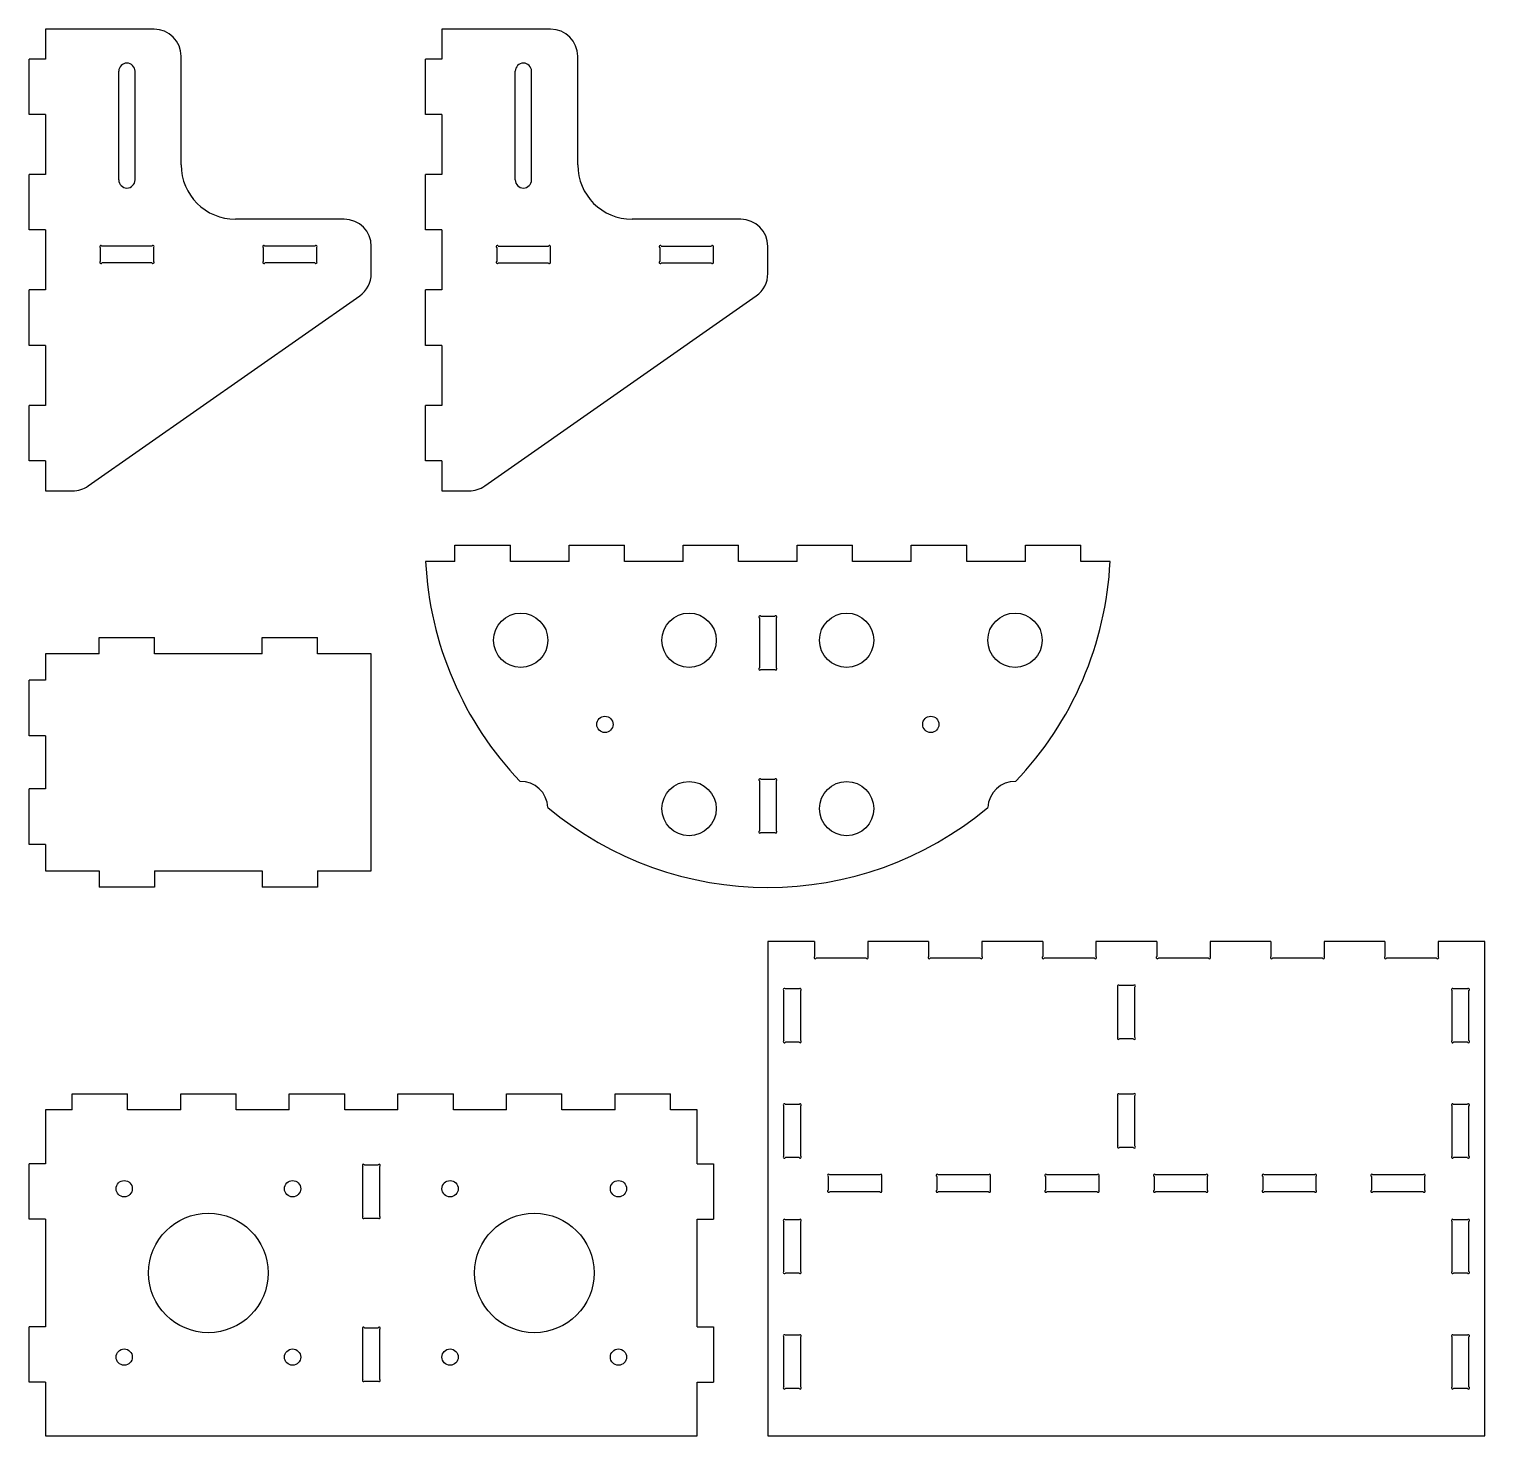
# Model space of a CAD drawing. Extents: x 0 to 268, y 0 to 259.
import ezdxf

# ---------------------------------------------------------------- set-up
doc = ezdxf.new("R2010")
doc.units = 0
doc.layers.get('0').update_dxf_attribs({"linetype": 'continuous'})

# ---------------------------------------------------------------- blocks, each defined once
blk = doc.blocks.new('SHAPE2DVIEW')
at = {"color": 0}
for p, q in [((7.9, 60), (7.9, 63)), ((7.9, 63), (18.1, 63)), ((18.1, 60), (18.1, 63)), ((27.9, 60), (27.9, 63)), ((27.9, 63), (38.1, 63)), ((38.1, 60), (38.1, 63)), ((47.9, 60), (47.9, 63)), ((47.9, 63), (58.1, 63)), ((58.1, 60), (58.1, 63)), ((67.9, 63), (78.1, 63)), ((67.9, 60), (67.9, 63)), ((78.1, 60), (78.1, 63)), ((87.9, 63), (98.1, 63)), ((87.9, 60), (87.9, 63)), ((98.1, 60), (98.1, 63)), ((107.9, 63), (118.1, 63)), ((107.9, 60), (107.9, 63)), ((118.1, 60), (118.1, 63)), ((3, 60), (3, 50.1)), ((7.9, 60), (3, 60)), ((27.9, 60), (18.1, 60)), ((47.9, 60), (38.1, 60)), ((67.9, 60), (58.1, 60)), ((87.9, 60), (78.1, 60)), ((107.9, 60), (98.1, 60)), ((123, 60), (118.1, 60)), ((123, 50.1), (123, 60)), ((0, 39.9), (0, 50.1)), ((3, 50.1), (0, 50.1)), ((61.45, 40.38), (61.45, 49.62)), ((61.73, 49.9), (64.27, 49.9)), ((64.55, 40.38), (64.55, 49.62)), ((123, 50.1), (126, 50.1)), ((126, 50.1), (126, 39.9)), ((3, 39.9), (0, 39.9)), ((3, 39.9), (3, 20.1)), ((61.73, 40.1), (64.27, 40.1)), ((123, 20.1), (123, 39.9)), ((123, 39.9), (126, 39.9)), ((0, 9.9), (0, 20.1)), ((3, 20.1), (0, 20.1)), ((61.45, 10.38), (61.45, 19.62)), ((61.73, 19.9), (64.27, 19.9)), ((64.55, 10.38), (64.55, 19.62)), ((123, 20.1), (126, 20.1)), ((126, 20.1), (126, 9.9)), ((3, 9.9), (0, 9.9)), ((3, 9.9), (3, 0)), ((61.73, 10.1), (64.27, 10.1)), ((123, 0), (123, 9.9)), ((123, 9.9), (126, 9.9)), ((3, 0), (123, 0))]:
    blk.add_line(p, q, dxfattribs=at)
for centre, radius in [((17.5, 45.5), 1.5), ((48.5, 45.5), 1.5), ((77.5, 45.5), 1.5), ((108.5, 45.5), 1.5), ((33, 30), 11), ((93, 30), 11), ((17.5, 14.5), 1.5), ((48.5, 14.5), 1.5), ((77.5, 14.5), 1.5), ((108.5, 14.5), 1.5)]:
    blk.add_circle(centre, radius, dxfattribs=at)
for centre, start, end in [((61.55, 49.8), 30, -120), ((64.45, 49.8), 0, 150), ((64.45, 49.8), -60, 0), ((61.55, 40.2), 120, -30), ((64.45, 40.2), -150, 0), ((64.45, 40.2), 0, 60), ((61.55, 19.8), 30, -120), ((64.45, 19.8), 0, 150), ((64.45, 19.8), -60, 0), ((61.55, 10.2), 120, -30), ((64.45, 10.2), -150, 0), ((64.45, 10.2), 0, 60)]:
    blk.add_arc(centre, 0.207, start, end, dxfattribs=at)
blk = doc.blocks.new('SHAPE2DVIEW004')
at = {"color": 0}
for p, q in [((23, 258.98), (3, 258.98)), ((3, 258.98), (3, 253.46)), ((3, 253.46), (0, 253.46)), ((0, 243.26), (0, 253.46)), ((28, 233.98), (28, 253.98)), ((16.5, 231.23), (16.5, 251.23)), ((19.5, 231.23), (19.5, 251.23)), ((3, 243.26), (0, 243.26)), ((3, 243.26), (3, 232.21)), ((3, 232.21), (0, 232.21)), ((0, 222.01), (0, 232.21)), ((58, 223.98), (38, 223.98)), ((3, 222.01), (0, 222.01)), ((3, 222.01), (3, 210.96)), ((13.1, 218.75), (13.1, 216.22)), ((22.62, 219.03), (13.38, 219.03)), ((22.9, 218.75), (22.9, 216.22)), ((43.1, 218.75), (43.1, 216.22)), ((52.62, 219.03), (43.38, 219.03)), ((52.9, 218.75), (52.9, 216.22)), ((63, 213.98), (63, 218.98)), ((22.62, 215.93), (13.38, 215.93)), ((52.62, 215.93), (43.38, 215.93)), ((3, 210.96), (0, 210.96)), ((0, 200.76), (0, 210.96)), ((10.87, 174.89), (60.87, 209.89)), ((3, 200.76), (0, 200.76)), ((3, 200.76), (3, 189.71)), ((0, 179.51), (0, 189.71)), ((3, 189.71), (0, 189.71)), ((3, 179.51), (0, 179.51)), ((3, 179.51), (3, 173.98)), ((3, 173.98), (8, 173.98))]:
    blk.add_line(p, q, dxfattribs=at)
for centre, radius, start, end in [((23, 253.98), 5, 0, 90), ((18, 251.23), 1.5, 0, -180), ((38, 233.98), 10, -180, -90), ((18, 231.23), 1.5, -180, 0), ((58, 218.98), 5, 0, 90), ((13.2, 218.93), 0.207, 30, -120), ((22.8, 218.93), 0.207, -60, 150), ((43.2, 218.93), 0.207, 30, -120), ((52.8, 218.93), 0.207, -60, 150), ((13.2, 216.04), 0.207, 120, -90), ((13.2, 216.04), 0.207, -90, -30), ((22.8, 216.04), 0.207, -150, -90), ((22.8, 216.04), 0.207, -90, 60), ((43.2, 216.04), 0.207, 120, -90), ((43.2, 216.04), 0.207, -90, -30), ((52.8, 216.04), 0.207, -150, -90), ((52.8, 216.04), 0.207, -90, 60), ((58, 213.98), 5, -55.008, 0), ((8, 178.98), 5, -90, -55.008)]:
    blk.add_arc(centre, radius, start, end, dxfattribs=at)
blk = doc.blocks.new('SHAPE2DVIEW005')
at = {"color": 0}
for p, q in [((96, 258.98), (76, 258.98)), ((76, 258.98), (76, 253.46)), ((76, 253.46), (73, 253.46)), ((73, 243.26), (73, 253.46)), ((101, 233.98), (101, 253.98)), ((89.5, 231.23), (89.5, 251.23)), ((92.5, 231.23), (92.5, 251.23)), ((76, 243.26), (73, 243.26)), ((76, 243.26), (76, 232.21)), ((76, 232.21), (73, 232.21)), ((73, 222.01), (73, 232.21)), ((131, 223.98), (111, 223.98)), ((76, 222.01), (73, 222.01)), ((76, 222.01), (76, 210.96)), ((86.1, 218.75), (86.1, 216.22)), ((86.38, 219.03), (95.62, 219.03)), ((95.9, 218.75), (95.9, 216.22)), ((116.1, 218.75), (116.1, 216.22)), ((116.38, 219.03), (125.62, 219.03)), ((125.9, 218.75), (125.9, 216.22)), ((136, 213.98), (136, 218.98)), ((86.38, 215.93), (95.62, 215.93)), ((116.38, 215.93), (125.62, 215.93)), ((76, 210.96), (73, 210.96)), ((73, 200.76), (73, 210.96)), ((83.87, 174.89), (133.87, 209.89)), ((76, 200.76), (73, 200.76)), ((76, 200.76), (76, 189.71)), ((73, 179.51), (73, 189.71)), ((76, 189.71), (73, 189.71)), ((76, 179.51), (73, 179.51)), ((76, 179.51), (76, 173.98)), ((76, 173.98), (81, 173.98))]:
    blk.add_line(p, q, dxfattribs=at)
for centre, radius, start, end in [((96, 253.98), 5, 0, 90), ((91, 251.23), 1.5, 0, -180), ((111, 233.98), 10, -180, -90), ((91, 231.23), 1.5, -180, 0), ((131, 218.98), 5, 0, 90), ((86.2, 218.93), 0.207, 30, -120), ((95.8, 218.93), 0.207, -60, 150), ((116.2, 218.93), 0.207, 30, -120), ((125.8, 218.93), 0.207, -60, 150), ((86.2, 216.04), 0.207, 120, -90), ((86.2, 216.04), 0.207, -90, -30), ((95.8, 216.04), 0.207, -150, -90), ((95.8, 216.04), 0.207, -90, 60), ((116.2, 216.04), 0.207, 120, -90), ((116.2, 216.04), 0.207, -90, -30), ((125.8, 216.04), 0.207, -150, -90), ((125.8, 216.04), 0.207, -90, 60), ((131, 213.98), 5, -55.008, 0), ((81, 178.98), 5, -90, -55.008)]:
    blk.add_arc(centre, radius, start, end, dxfattribs=at)
blk = doc.blocks.new('SHAPE2DVIEW001')
at = {"color": 0}
for p, q in [((136, 91), (136, 0)), ((144.6, 91), (136, 91)), ((144.6, 91), (144.6, 88.24)), ((154.4, 91), (154.4, 88.24)), ((165.6, 91), (154.4, 91)), ((165.6, 91), (165.6, 88.24)), ((175.4, 91), (175.4, 88.24)), ((186.6, 91), (175.4, 91)), ((186.6, 91), (186.6, 88.24)), ((196.4, 91), (196.4, 88.24)), ((207.6, 91), (196.4, 91)), ((207.6, 91), (207.6, 88.24)), ((217.4, 91), (217.4, 88.24)), ((228.6, 91), (217.4, 91)), ((228.6, 91), (228.6, 88.24)), ((238.4, 91), (238.4, 88.24)), ((249.6, 91), (238.4, 91)), ((249.6, 91), (249.6, 88.24)), ((268, 91), (259.4, 91)), ((259.4, 91), (259.4, 88.24)), ((268, 0), (268, 91)), ((154.11, 87.95), (144.89, 87.95)), ((175.11, 87.95), (165.89, 87.95)), ((196.11, 87.95), (186.89, 87.95)), ((217.11, 87.95), (207.89, 87.95)), ((238.11, 87.95), (228.89, 87.95)), ((259.11, 87.95), (249.89, 87.95)), ((138.95, 72.76), (138.95, 81.99)), ((141.77, 82.28), (139.23, 82.28)), ((142.05, 72.76), (142.05, 81.99)), ((200.45, 73.38), (200.45, 82.62)), ((203.27, 82.9), (200.73, 82.9)), ((203.55, 73.38), (203.55, 82.62)), ((261.95, 72.76), (261.95, 81.99)), ((264.77, 82.28), (262.23, 82.28)), ((265.05, 72.76), (265.05, 81.99)), ((141.77, 72.48), (139.23, 72.48)), ((203.27, 73.1), (200.73, 73.1)), ((264.77, 72.48), (262.23, 72.48)), ((200.45, 53.38), (200.45, 62.62)), ((203.27, 62.9), (200.73, 62.9)), ((203.55, 53.38), (203.55, 62.62)), ((138.95, 51.51), (138.95, 60.74)), ((141.77, 61.02), (139.23, 61.02)), ((142.05, 51.51), (142.05, 60.74)), ((261.95, 51.51), (261.95, 60.74)), ((264.77, 61.02), (262.23, 61.02)), ((265.05, 51.51), (265.05, 60.74)), ((141.77, 51.22), (139.23, 51.22)), ((203.27, 53.1), (200.73, 53.1)), ((264.77, 51.22), (262.23, 51.22)), ((147.1, 47.77), (147.1, 45.23)), ((156.62, 48.05), (147.38, 48.05)), ((156.9, 47.77), (156.9, 45.23)), ((167.1, 47.77), (167.1, 45.23)), ((176.62, 48.05), (167.38, 48.05)), ((176.9, 47.77), (176.9, 45.23)), ((187.1, 47.77), (187.1, 45.23)), ((196.62, 48.05), (187.38, 48.05)), ((196.9, 47.77), (196.9, 45.23)), ((207.1, 47.77), (207.1, 45.23)), ((216.62, 48.05), (207.38, 48.05)), ((216.9, 47.77), (216.9, 45.23)), ((227.1, 47.77), (227.1, 45.23)), ((236.62, 48.05), (227.38, 48.05)), ((236.9, 47.77), (236.9, 45.23)), ((247.1, 47.77), (247.1, 45.23)), ((256.62, 48.05), (247.38, 48.05)), ((256.9, 47.77), (256.9, 45.23)), ((156.62, 44.95), (147.38, 44.95)), ((176.62, 44.95), (167.38, 44.95)), ((196.62, 44.95), (187.38, 44.95)), ((216.62, 44.95), (207.38, 44.95)), ((236.62, 44.95), (227.38, 44.95)), ((256.62, 44.95), (247.38, 44.95)), ((138.95, 30.26), (138.95, 39.49)), ((141.77, 39.77), (139.23, 39.77)), ((142.05, 30.26), (142.05, 39.49)), ((261.95, 30.26), (261.95, 39.49)), ((264.77, 39.77), (262.23, 39.77)), ((265.05, 30.26), (265.05, 39.49)), ((141.77, 29.97), (139.23, 29.97)), ((264.77, 29.97), (262.23, 29.97)), ((138.95, 9.01), (138.95, 18.24)), ((141.77, 18.52), (139.23, 18.52)), ((142.05, 9.01), (142.05, 18.24)), ((261.95, 9.01), (261.95, 18.24)), ((264.77, 18.52), (262.23, 18.52)), ((265.05, 9.01), (265.05, 18.24)), ((141.77, 8.72), (139.23, 8.72)), ((264.77, 8.72), (262.23, 8.72)), ((136, 0), (268, 0))]:
    blk.add_line(p, q, dxfattribs=at)
for centre, radius, start, end in [((144.71, 88.06), 0.213, 120, -90), ((144.71, 88.06), 0.213, -90, -30), ((154.29, 88.06), 0.213, -150, -90), ((154.29, 88.06), 0.213, -90, 60), ((165.71, 88.06), 0.213, 120, -90), ((165.71, 88.06), 0.213, -90, -30), ((175.29, 88.06), 0.213, -150, -90), ((175.29, 88.06), 0.213, -90, 60), ((186.71, 88.06), 0.213, 120, -90), ((186.71, 88.06), 0.213, -90, -30), ((196.29, 88.06), 0.213, -150, -90), ((196.29, 88.06), 0.213, -90, 60), ((207.71, 88.06), 0.213, 120, -90), ((207.71, 88.06), 0.213, -90, -30), ((217.29, 88.06), 0.213, -150, -90), ((217.29, 88.06), 0.213, -90, 60), ((228.71, 88.06), 0.213, 120, -90), ((228.71, 88.06), 0.213, -90, -30), ((238.29, 88.06), 0.213, -150, -90), ((238.29, 88.06), 0.213, -90, 60), ((249.71, 88.06), 0.213, 120, -90), ((249.71, 88.06), 0.213, -90, -30), ((259.29, 88.06), 0.213, -150, -90), ((259.29, 88.06), 0.213, -90, 60), ((139.05, 82.17), 0.207, 30, -180), ((139.05, 82.17), 0.207, -180, -120), ((141.95, 82.17), 0.207, -60, 150), ((200.55, 82.8), 0.207, 30, -180), ((200.55, 82.8), 0.207, -180, -120), ((203.45, 82.8), 0.207, -60, 150), ((262.05, 82.17), 0.207, 30, -180), ((262.05, 82.17), 0.207, -180, -120), ((264.95, 82.17), 0.207, -60, 150), ((139.05, 72.58), 0.207, 120, -180), ((139.05, 72.58), 0.207, -180, -30), ((141.95, 72.58), 0.207, -150, 60), ((200.55, 73.2), 0.207, 120, -180), ((200.55, 73.2), 0.207, -180, -30), ((203.45, 73.2), 0.207, -150, 60), ((262.05, 72.58), 0.207, 120, -180), ((262.05, 72.58), 0.207, -180, -30), ((264.95, 72.58), 0.207, -150, 60), ((200.55, 62.8), 0.207, 30, -180), ((200.55, 62.8), 0.207, -180, -120), ((203.45, 62.8), 0.207, -60, 150), ((139.05, 60.92), 0.207, 30, -180), ((139.05, 60.92), 0.207, -180, -120), ((141.95, 60.92), 0.207, -60, 150), ((262.05, 60.92), 0.207, 30, -180), ((262.05, 60.92), 0.207, -180, -120), ((264.95, 60.92), 0.207, -60, 150), ((139.05, 51.33), 0.207, 120, -180), ((139.05, 51.33), 0.207, -180, -30), ((141.95, 51.33), 0.207, -150, 60), ((200.55, 53.2), 0.207, 120, -180), ((200.55, 53.2), 0.207, -180, -30), ((203.45, 53.2), 0.207, -150, 60), ((262.05, 51.33), 0.207, 120, -180), ((262.05, 51.33), 0.207, -180, -30), ((264.95, 51.33), 0.207, -150, 60), ((147.2, 47.95), 0.207, 30, -120), ((156.8, 47.95), 0.207, -60, 150), ((167.2, 47.95), 0.207, 30, -120), ((176.8, 47.95), 0.207, -60, 150), ((187.2, 47.95), 0.207, 30, -120), ((196.8, 47.95), 0.207, -60, 150), ((207.2, 47.95), 0.207, 30, -120), ((216.8, 47.95), 0.207, -60, 150), ((227.2, 47.95), 0.207, 30, -120), ((236.8, 47.95), 0.207, -60, 150), ((247.2, 47.95), 0.207, 30, -120), ((256.8, 47.95), 0.207, -60, 150), ((147.2, 45.05), 0.207, 120, -90), ((147.2, 45.05), 0.207, -90, -30), ((156.8, 45.05), 0.207, -150, -90), ((156.8, 45.05), 0.207, -90, 60), ((167.2, 45.05), 0.207, 120, -90), ((167.2, 45.05), 0.207, -90, -30), ((176.8, 45.05), 0.207, -150, -90), ((176.8, 45.05), 0.207, -90, 60), ((187.2, 45.05), 0.207, 120, -90), ((187.2, 45.05), 0.207, -90, -30), ((196.8, 45.05), 0.207, -150, -90), ((196.8, 45.05), 0.207, -90, 60), ((207.2, 45.05), 0.207, 120, -90), ((207.2, 45.05), 0.207, -90, -30), ((216.8, 45.05), 0.207, -150, -90), ((216.8, 45.05), 0.207, -90, 60), ((227.2, 45.05), 0.207, 120, -90), ((227.2, 45.05), 0.207, -90, -30), ((236.8, 45.05), 0.207, -150, -90), ((236.8, 45.05), 0.207, -90, 60), ((247.2, 45.05), 0.207, 120, -90), ((247.2, 45.05), 0.207, -90, -30), ((256.8, 45.05), 0.207, -150, -90), ((256.8, 45.05), 0.207, -90, 60), ((139.05, 39.67), 0.207, 30, -180), ((139.05, 39.67), 0.207, -180, -120), ((141.95, 39.67), 0.207, -60, 150), ((262.05, 39.67), 0.207, 30, -180), ((262.05, 39.67), 0.207, -180, -120), ((264.95, 39.67), 0.207, -60, 150), ((139.05, 30.08), 0.207, 120, -180), ((139.05, 30.08), 0.207, -180, -30), ((141.95, 30.08), 0.207, -150, 60), ((262.05, 30.08), 0.207, 120, -180), ((262.05, 30.08), 0.207, -180, -30), ((264.95, 30.08), 0.207, -150, 60), ((139.05, 18.42), 0.207, 30, -180), ((139.05, 18.42), 0.207, -180, -120), ((141.95, 18.42), 0.207, -60, 150), ((262.05, 18.42), 0.207, 30, -180), ((262.05, 18.42), 0.207, -180, -120), ((264.95, 18.42), 0.207, -60, 150), ((139.05, 8.83), 0.207, 120, -180), ((139.05, 8.83), 0.207, -180, -30), ((141.95, 8.83), 0.207, -150, 60), ((262.05, 8.83), 0.207, 120, -180), ((262.05, 8.83), 0.207, -180, -30), ((264.95, 8.83), 0.207, -150, 60)]:
    blk.add_arc(centre, radius, start, end, dxfattribs=at)
blk = doc.blocks.new('SHAPE2DVIEW002')
at = {"color": 0}
for p, q in [((12.9, 147), (23.1, 147)), ((12.9, 144), (12.9, 147)), ((23.1, 144), (23.1, 147)), ((42.9, 147), (53.1, 147)), ((42.9, 144), (42.9, 147)), ((53.1, 144), (53.1, 147)), ((12.9, 144), (3, 144)), ((3, 144), (3, 139.1)), ((42.9, 144), (23.1, 144)), ((63, 144), (53.1, 144)), ((63, 104), (63, 144)), ((3, 139.1), (0, 139.1)), ((0, 128.9), (0, 139.1)), ((3, 128.9), (0, 128.9)), ((3, 128.9), (3, 119.1)), ((3, 119.1), (0, 119.1)), ((0, 108.9), (0, 119.1)), ((3, 108.9), (0, 108.9)), ((3, 108.9), (3, 104)), ((3, 104), (12.9, 104)), ((12.9, 104), (12.9, 101)), ((23.1, 104), (23.1, 101)), ((23.1, 104), (42.9, 104)), ((42.9, 104), (42.9, 101)), ((53.1, 104), (63, 104)), ((53.1, 104), (53.1, 101)), ((23.1, 101), (12.9, 101)), ((53.1, 101), (42.9, 101))]:
    blk.add_line(p, q, dxfattribs=at)
blk = doc.blocks.new('SHAPE2DVIEW003')
at = {"color": 0}
for p, q in [((78.4, 160.98), (78.4, 163.98)), ((78.4, 163.98), (88.6, 163.98)), ((88.6, 160.98), (88.6, 163.98)), ((99.4, 160.98), (99.4, 163.98)), ((99.4, 163.98), (109.6, 163.98)), ((109.6, 160.98), (109.6, 163.98)), ((120.4, 163.98), (130.6, 163.98)), ((120.4, 160.98), (120.4, 163.98)), ((130.6, 160.98), (130.6, 163.98)), ((141.4, 163.98), (151.6, 163.98)), ((141.4, 160.98), (141.4, 163.98)), ((151.6, 160.98), (151.6, 163.98)), ((162.4, 163.98), (172.6, 163.98)), ((162.4, 160.98), (162.4, 163.98)), ((172.6, 160.98), (172.6, 163.98)), ((183.4, 163.98), (193.6, 163.98)), ((183.4, 160.98), (183.4, 163.98)), ((193.6, 160.98), (193.6, 163.98)), ((78.4, 160.98), (73, 160.98)), ((99.4, 160.98), (88.6, 160.98)), ((120.4, 160.98), (109.6, 160.98)), ((141.4, 160.98), (130.6, 160.98)), ((162.4, 160.98), (151.6, 160.98)), ((183.4, 160.98), (172.6, 160.98)), ((199, 160.98), (193.6, 160.98)), ((134.45, 150.6), (134.45, 141.37)), ((134.73, 150.88), (137.27, 150.88)), ((137.55, 150.6), (137.55, 141.37)), ((134.73, 141.08), (137.27, 141.08)), ((134.45, 120.6), (134.45, 111.37)), ((134.73, 120.88), (137.27, 120.88)), ((137.55, 120.6), (137.55, 111.37)), ((134.73, 111.08), (137.27, 111.08))]:
    blk.add_line(p, q, dxfattribs=at)
for centre, radius in [((90.5, 146.48), 5), ((121.5, 146.48), 5), ((150.5, 146.48), 5), ((181.5, 146.48), 5), ((106, 130.98), 1.5), ((166, 130.98), 1.5), ((121.5, 115.48), 5), ((150.5, 115.48), 5)]:
    blk.add_circle(centre, radius, dxfattribs=at)
for centre, radius, start, end in [((136, 164.06), 63.08, -177.2056, -136.3017), ((136, 164.06), 63.08, -43.6983, -2.7944), ((134.55, 150.78), 0.207, 30, -120), ((137.45, 150.78), 0.207, 0, 150), ((137.45, 150.78), 0.207, -60, 0), ((134.55, 141.19), 0.207, 120, -30), ((137.45, 141.19), 0.207, -150, 0), ((137.45, 141.19), 0.207, 0, 60), ((134.55, 120.78), 0.207, 30, -120), ((137.45, 120.78), 0.207, 0, 150), ((137.45, 120.78), 0.207, -60, 0), ((90.5, 115.48), 5, 2.5702, 91.1741), ((181.5, 115.48), 5, 88.8259, 177.4298), ((136, 164.06), 63.08, -129.954, -50.046), ((134.55, 111.19), 0.207, 120, -30), ((137.45, 111.19), 0.207, -150, 0), ((137.45, 111.19), 0.207, 0, 60)]:
    blk.add_arc(centre, radius, start, end, dxfattribs=at)

msp = doc.modelspace()

# ---------------------------------------------------------------- block references
at = {"color": 0}
for name in ['SHAPE2DVIEW004', 'SHAPE2DVIEW005', 'SHAPE2DVIEW003', 'SHAPE2DVIEW002', 'SHAPE2DVIEW001', 'SHAPE2DVIEW']:
    msp.add_blockref(name, (0, 0), dxfattribs=at)

doc.saveas('drawing.dxf')
